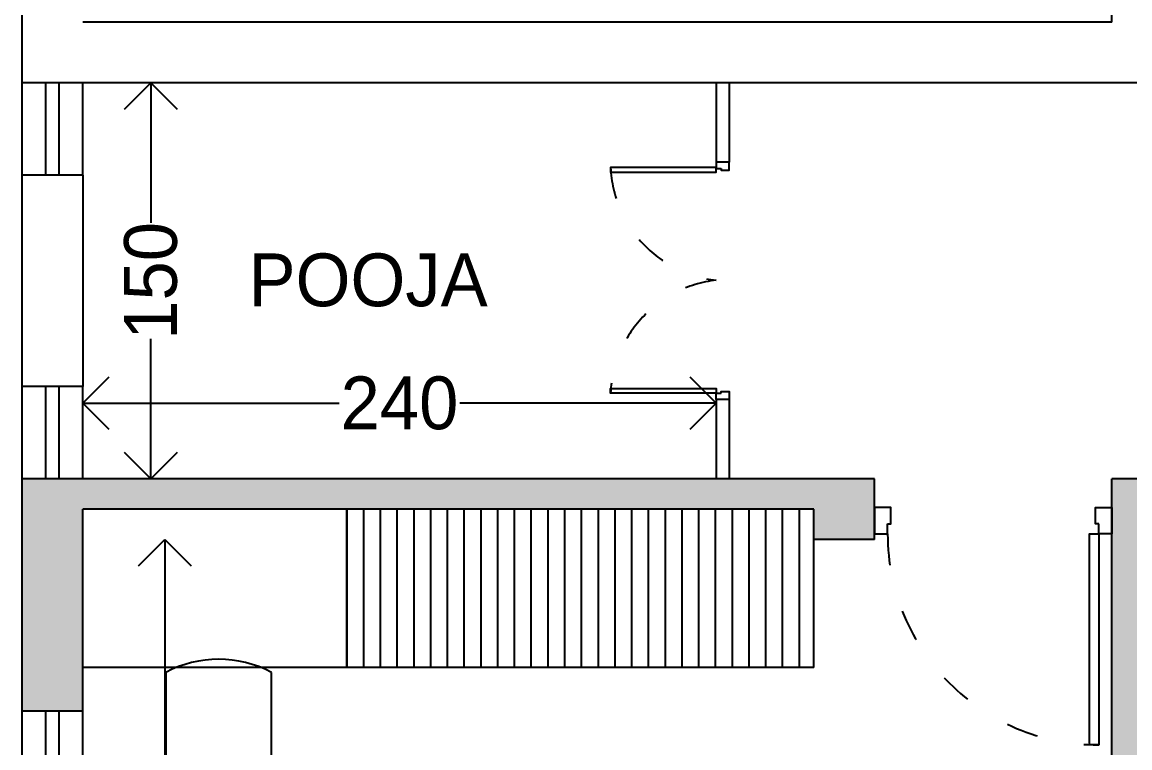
# Model space of a CAD drawing. Header units: inches. Extents: x -706 to 45253, y -3984 to 13819.
# Drawn here: x 36248.1 to 36667.9, y 6861.8 to 7136.7 of the extents above; entities that cross this region are included whole.
import ezdxf

# ---------------------------------------------------------------- set-up
doc = ezdxf.new("R2010")
doc.units = ezdxf.units.IN
doc.header["$PDMODE"] = 99
doc.header["$PDSIZE"] = 0.2
doc.linetypes.add('ACAD_ISO03W100', pattern=[30, 12, -18])
for name, color, linetype in [('BC-FURNITURE', 8, 'Continuous'), ('BC-Hatch', 8, 'Continuous'), ('BC-JOINARY', 27, 'Continuous'), ('BC-WALLS', 1, 'Continuous'), ('BC-WHITECOLOR', 7, 'Continuous'), ('FUR', 8, 'Continuous')]:
    doc.layers.add(name, color=color, linetype=linetype)
doc.styles.add('BC-1IN100-1', font='FreeSans.ttf', dxfattribs={"height": 20})
doc.styles.add('style2', font='FreeSans.ttf')
doc.dimstyles.new('BC-1IN100-1', dxfattribs={"dimtxt": 20, "dimasz": 20, "dimexe": 0.18, "dimexo": 0.0625, "dimgap": 1, "dimtad": 0, "dimtoh": 1, "dimdec": 1, "dimzin": 12, "dimdsep": 46, "dimtxsty": 'BC-1IN100-1', "dimblk": 'OPEN90', "dimcen": 0.09, "dimse1": 1, "dimse2": 1, "dimclrd": 256, "dimclre": 256, "dimclrt": 7, "dimadec": 0, "dimazin": 0, "dimtfac": 1, "dimtdec": 1, "dimtofl": 0, "dimtmove": 1, "dimatfit": 3, "dimldrblk": 'OPEN90', "dimfxl": 0, "dimtolj": 1, "dimtzin": 0, "dimlwd": -1, "dimarcsym": 0})

# ---------------------------------------------------------------- blocks, each defined once
blk = doc.blocks.new('chair- 1')
at = {"layer": 'BC-FURNITURE'}
for p, q in [((119.5, -460.5), (73.5, -460.5)), ((73.5, -463.5), (73.5, -460.5)), ((119.5, -463.5), (119.5, -460.5)), ((119.5, -463.5), (73.5, -463.5)), ((79.5, -466.5), (79.5, -463.5)), ((82.5, -466.5), (82.5, -463.5)), ((110.5, -466.5), (110.5, -463.5)), ((113.5, -466.5), (113.5, -463.5)), ((76.5, -466.5), (76.5, -501.5)), ((76.5, -466.5), (116.5, -466.5)), ((116.5, -501.5), (116.5, -466.5))]:
    blk.add_line(p, q, dxfattribs=at)
blk.add_arc((96.5, -464), 42.5, 241.9275, 298.0725, dxfattribs=at)
blk = doc.blocks.new('_Open90')
at = {"color": 0, "linetype": 'ByBlock', "lineweight": -2}
for p, q in [((-0.5, 0.5), (0, 0)), ((0, 0), (-1, 0)), ((0, 0), (-0.5, -0.5))]:
    blk.add_line(p, q, dxfattribs=at)
blk = doc.blocks.new('*D735')
at = {"layer": 'BC-Hatch'}
for p, q in [((36291.06, 7169.39), (36443.15, 7169.39)), ((36641.06, 7169.39), (36488.96, 7169.39))]:
    blk.add_line(p, q, dxfattribs=at)
at = {"layer": 'Defpoints', "color": 0}
for p in [(36271.06, 7169.39), (36271.06, 7136.7), (36661.06, 7136.7)]:
    blk.add_point(p, dxfattribs=at)
at = {"layer": 'BC-Hatch', "xscale": 20, "yscale": 20, "zscale": 20, "rotation": 180}
blk.add_blockref('_Open90', (36271.06, 7169.39), dxfattribs=at)
at = {"layer": 'BC-Hatch', "xscale": 20, "yscale": 20, "zscale": 20}
blk.add_blockref('_Open90', (36661.06, 7169.39), dxfattribs=at)
at = {"layer": 'BC-Hatch', "color": 7, "insert": (36466.06, 7169.39), "char_height": 20, "attachment_point": 5, "style": 'BC-1IN100-1'}
blk.add_mtext('\\A1;390', dxfattribs=at)
blk = doc.blocks.new('*D737')
at = {"layer": 'BC-Hatch'}
for p, q in [((36302.15, 6920.7), (36302.15, 6798.6)), ((36302.15, 6630.7), (36302.15, 6752.79))]:
    blk.add_line(p, q, dxfattribs=at)
at = {"layer": 'Defpoints', "color": 0}
for p in [(36302.15, 6940.7), (36361.06, 6940.7), (36361.06, 6610.7)]:
    blk.add_point(p, dxfattribs=at)
at = {"layer": 'BC-Hatch', "xscale": 20, "yscale": 20, "zscale": 20}
for p, rotation in [((36302.15, 6940.7), 90), ((36302.15, 6610.7), 270)]:
    blk.add_blockref('_Open90', p, dxfattribs=dict(at, rotation=rotation))
at = {"layer": 'BC-Hatch', "color": 7, "insert": (36302.15, 6775.7), "char_height": 20, "attachment_point": 5, "rotation": 90, "style": 'BC-1IN100-1'}
blk.add_mtext('\\A1;330', dxfattribs=at)
blk = doc.blocks.new('GOBIND DOOR 7')
at = {"layer": 'BC-Hatch', "linetype": 'ACAD_ISO03W100'}
blk.add_arc((33263.53, 16175.5), 80, 0, 90, dxfattribs=at)
at = {"layer": 'BC-JOINARY'}
blk.add_lwpolyline([(33263.53, 16175.5), (33263.53, 16255.5), (33267.03, 16255.5), (33267.03, 16175.5)], close=True, dxfattribs=at)
for points in [[(33263.53, 16171.7), (33264.78, 16171.7), (33264.78, 16165.5), (33258.53, 16165.5), (33258.53, 16175.5), (33263.53, 16175.5), (33263.53, 16171.7)], [(33343.53, 16171.7), (33342.28, 16171.7), (33342.28, 16165.5), (33348.53, 16165.5), (33348.53, 16175.5), (33343.53, 16175.5), (33343.53, 16171.7)]]:
    blk.add_lwpolyline(points, dxfattribs=at)
blk = doc.blocks.new('*D746')
at = {"layer": 'BC-Hatch'}
for p, q in [((36296.83, 7093.7), (36296.83, 7060.64)), ((36296.83, 6983.7), (36296.83, 7016.75))]:
    blk.add_line(p, q, dxfattribs=at)
at = {"layer": 'Defpoints', "color": 0}
for p in [(36271.06, 7113.7), (36296.83, 7113.7), (36271.06, 6963.7)]:
    blk.add_point(p, dxfattribs=at)
at = {"layer": 'BC-Hatch', "xscale": 20, "yscale": 20, "zscale": 20}
for p, rotation in [((36296.83, 7113.7), 90), ((36296.83, 6963.7), 270)]:
    blk.add_blockref('_Open90', p, dxfattribs=dict(at, rotation=rotation))
at = {"layer": 'BC-Hatch', "color": 7, "insert": (36296.83, 7038.7), "char_height": 20, "attachment_point": 5, "rotation": 90, "style": 'BC-1IN100-1'}
blk.add_mtext('\\A1;150', dxfattribs=at)
blk = doc.blocks.new('*D747')
at = {"layer": 'BC-Hatch'}
for p, q in [((36291.06, 6992.35), (36368.18, 6992.35)), ((36491.06, 6992.35), (36413.94, 6992.35))]:
    blk.add_line(p, q, dxfattribs=at)
at = {"layer": 'Defpoints', "color": 0}
for p in [(36511.06, 6992.35), (36271.06, 6963.7), (36511.06, 6963.7)]:
    blk.add_point(p, dxfattribs=at)
at = {"layer": 'BC-Hatch', "xscale": 20, "yscale": 20, "zscale": 20, "rotation": 180}
blk.add_blockref('_Open90', (36271.06, 6992.35), dxfattribs=at)
at = {"layer": 'BC-Hatch', "xscale": 20, "yscale": 20, "zscale": 20}
blk.add_blockref('_Open90', (36511.06, 6992.35), dxfattribs=at)
at = {"layer": 'BC-Hatch', "color": 7, "insert": (36391.06, 6992.35), "char_height": 20, "attachment_point": 5, "style": 'BC-1IN100-1'}
blk.add_mtext('\\A1;240', dxfattribs=at)

msp = doc.modelspace()

# ---------------------------------------------------------------- hatches: boundary and pattern name
at = {"layer": 'BC-Hatch'}
h = msp.add_hatch(color=16, dxfattribs=at)
h.paths.add_polyline_path([(37330.06, 6587.7), (37330.06, 6963.7), (37307.06, 6963.7), (37307.06, 6587.7)])
h.paths.add_polyline_path([(37293.27, 6414.7), (37302.17, 6432.48), (37294.62, 6414.7), (37330.06, 6414.7), (37330.06, 6437.7), (37269.9, 6437.7), (37275.77, 6414.7), (37283.49, 6414.7), (37283.63, 6415.59), (37283.58, 6414.7)])
h.paths.add_polyline_path([(37273.93, 6414.7), (37269.73, 6437.7), (37212.06, 6437.7), (37212.06, 6414.7), (37256.94, 6414.7), (37246.42, 6427.18), (37260.9, 6414.7)])
h.paths.add_polyline_path([(37012.06, 6414.7), (37012.06, 6437.7), (36844.06, 6437.7), (36844.06, 6426.92), (36844.06, 6414.7)])
h.paths.add_polyline_path([(36894.06, 6599.2, 1), (36917.06, 6599.2, 1)])
h.paths.add_polyline_path([(36894.06, 6952.2, 1), (36917.06, 6952.2, 1)])
h.paths.add_polyline_path([(36684.06, 6850.7), (36684.06, 6963.7), (36661.06, 6963.7), (36661.06, 6850.7)])
h.paths.add_polyline_path([(36684.06, 6437.7), (36684.06, 6700.7), (36661.06, 6700.7), (36661.06, 6610.7), (36661.06, 6437.7), (36631.06, 6437.7), (36631.06, 6414.7), (36734.06, 6414.7), (36734.06, 6426.92), (36734.06, 6437.7)])
h.paths.add_polyline_path([(36571.06, 6587.7), (36571.06, 6610.7), (36271.06, 6610.7), (36271.06, 6675.7), (36248.06, 6675.7), (36248.06, 6587.7), (36271.06, 6587.7)])
h.paths.add_polyline_path([(36271.06, 6875.7), (36271.06, 6952.2), (36548.06, 6952.2), (36548.06, 6940.7), (36571.06, 6940.7), (36571.06, 6963.7), (36248.06, 6963.7), (36248.06, 6875.7)])
h.paths.add_polyline_path([(36271.06, 6437.7), (36271.06, 6497.7), (36248.06, 6497.7), (36248.06, 6414.7), (36571.06, 6414.7), (36571.06, 6437.7)])
h.paths.add_polyline_path([(36684.06, 6091.7), (36684.06, 6114.7), (36586.06, 6114.7), (36586.06, 6091.7)])
h.paths.add_polyline_path([(36992.06, 6091.7), (36992.06, 6114.7), (36917.06, 6114.7), (36894.06, 6114.7), (36894.06, 6091.7)])
h.paths.add_polyline_path([(36969.06, 5780.2, 1), (36992.06, 5780.2, 1)])
h.paths.add_polyline_path([(36586.06, 5780.2, 1), (36609.06, 5780.2, 1)])
h.paths.add_polyline_path([(36522.56, 6437.7), (36522.56, 6497.7), (36511.06, 6497.7), (36511.06, 6442.7, 0.002309), (36511.8, 6442.7), (36515.6, 6442.7), (36515.6, 6443.95), (36521.8, 6443.95), (36521.8, 6437.7)], flags=16)
h = msp.add_hatch(dxfattribs=at)
h.set_pattern_fill('ANSI31', color=256, scale=2, angle=45, style=0)
h.set_pattern_definition([(90, (16590.9237, 6410.79), (-6.35, 2e-14), [])])
h.paths.add_polyline_path([(36548.06, 6892.2), (36548.06, 6940.7), (36548.06, 6952.2), (36371.06, 6952.2), (36371.06, 6892.2)])

# ---------------------------------------------------------------- linework, layer by layer
for p, q in [((36248.06, 7078.7), (36248.06, 7113.7)), ((36257.06, 7078.7), (36257.06, 7113.7)), ((36262.06, 7078.7), (36262.06, 7113.7)), ((36271.06, 7078.7), (36271.06, 7113.7)), ((36511.06, 7113.7), (36511.06, 7083.7)), ((36516.06, 7113.7), (36516.06, 7083.7)), ((36516.06, 7083.7), (36511.06, 7083.7)), ((36248.06, 6963.7), (36248.06, 6998.7)), ((36257.06, 6963.7), (36257.06, 6998.7)), ((36262.06, 6963.7), (36262.06, 6998.7)), ((36271.06, 6963.7), (36271.06, 6998.7)), ((36516.06, 6993.7), (36511.06, 6993.7)), ((36511.06, 6993.7), (36511.06, 6963.7)), ((36516.06, 6993.7), (36516.06, 6963.7)), ((36371.06, 6892.2), (36371.06, 6952.2)), ((36548.06, 6892.2), (36548.06, 6952.2)), ((36548.06, 6892.2), (36271.06, 6892.2))]:
    msp.add_line(p, q)
at = {"layer": 'BC-Hatch', "linetype": 'ACAD_ISO03W100'}
for centre, start, end in [((36516.14, 7083.77), 182.6717, 263.5386), ((36516.14, 6994.09), 96.4614, 177.3283)]:
    msp.add_arc(centre, 45.13, start, end, dxfattribs=at)
at = {"layer": 'BC-JOINARY'}
for points in [[(36512.96, 7081.2), (36512.96, 7080.57), (36516.06, 7080.57), (36516.06, 7083.7), (36511.06, 7083.7), (36511.06, 7081.2), (36512.96, 7081.2)], [(36512.96, 6996.2), (36512.96, 6996.82), (36516.06, 6996.82), (36516.06, 6993.7), (36511.06, 6993.7), (36511.06, 6996.2), (36512.96, 6996.2)]]:
    msp.add_lwpolyline(points, dxfattribs=at)
for points in [[(36511.06, 7081.67), (36471.06, 7081.67), (36471.06, 7079.92), (36511.06, 7079.92)], [(36511.06, 6996.2), (36471.06, 6996.2), (36471.06, 6997.95), (36511.06, 6997.95)]]:
    msp.add_lwpolyline(points, close=True, dxfattribs=at)
at = {"layer": 'BC-WALLS'}
for p, q in [((36661.06, 7136.7), (36661.06, 7241.7)), ((36248.06, 7113.7), (36248.06, 7216.7)), ((36661.06, 7136.7), (36271.06, 7136.7)), ((36684.06, 7113.7), (36248.06, 7113.7)), ((36271.06, 7078.7), (36248.06, 7078.7)), ((36248.06, 6998.7), (36248.06, 7078.7)), ((36271.06, 7078.7), (36271.06, 6998.7)), ((36271.06, 6998.7), (36248.06, 6998.7)), ((36571.06, 6963.7), (36248.06, 6963.7)), ((36248.06, 6875.7), (36248.06, 6963.7)), ((36571.06, 6940.7), (36571.06, 6963.7)), ((36684.06, 6963.7), (36661.06, 6963.7)), ((36661.06, 6850.7), (36661.06, 6963.7)), ((36271.06, 6875.7), (36271.06, 6952.2)), ((36548.06, 6952.2), (36271.06, 6952.2)), ((36548.06, 6940.7), (36548.06, 6952.2)), ((36571.06, 6940.7), (36548.06, 6940.7)), ((36271.06, 6875.7), (36248.06, 6875.7))]:
    msp.add_line(p, q, dxfattribs=at)
at = {"layer": 'BC-WHITECOLOR'}
for p, q in [((36248.06, 6675.7), (36248.06, 6875.7)), ((36257.06, 6675.7), (36257.06, 6875.7)), ((36262.06, 6675.7), (36262.06, 6875.7)), ((36271.06, 6675.7), (36271.06, 6875.7))]:
    msp.add_line(p, q, dxfattribs=at)

# ---------------------------------------------------------------- block references
at = {"layer": 'BC-JOINARY', "rotation": 179.9999999999999}
msp.add_blockref('GOBIND DOOR 7', (69919.59, 23118.39), dxfattribs=at)
at = {"layer": 'FUR', "rotation": 179.9999999995279}
msp.add_blockref('chair- 1', (36419.03, 6388.86, -20022.8), dxfattribs=at)

# ---------------------------------------------------------------- texts
at = {"layer": 'BC-WHITECOLOR', "insert": (36333.84, 7049.07), "char_height": 20, "width": 113.9495, "attachment_point": 1, "style": 'style2'}
msp.add_mtext('{\\fFreeSans|b0|i0|c0|p18;POOJA}', dxfattribs=at)

# ---------------------------------------------------------------- dimensions: what is measured, and where the dimension line sits
at = {"layer": 'BC-Hatch'}
for base, p1, p2, picture, middle in [((36271.06, 7169.39), (36661.06, 7136.7), (36271.06, 7136.7), '*D735', (36466.06, 7169.39)), ((36511.06, 6992.35), (36271.06, 6963.7), (36511.06, 6963.7), '*D747', (36391.06, 6992.35))]:
    dim = msp.add_linear_dim(base=base, p1=p1, p2=p2, dimstyle='BC-1IN100-1', dxfattribs=at)
    dim.commit()
    dim.dimension.update_dxf_attribs({"geometry": picture, "text_midpoint": middle})
for base, p1, p2, picture, middle in [((36296.83, 7113.7), (36271.06, 6963.7), (36271.06, 7113.7), '*D746', (36296.83, 7038.7)), ((36302.15, 6940.7), (36361.06, 6610.7), (36361.06, 6940.7), '*D737', (36302.15, 6775.7))]:
    dim = msp.add_linear_dim(base=base, p1=p1, p2=p2, angle=90, dimstyle='BC-1IN100-1', dxfattribs=at)
    dim.commit()
    dim.dimension.update_dxf_attribs({"geometry": picture, "text_midpoint": middle})

doc.saveas('drawing.dxf')
